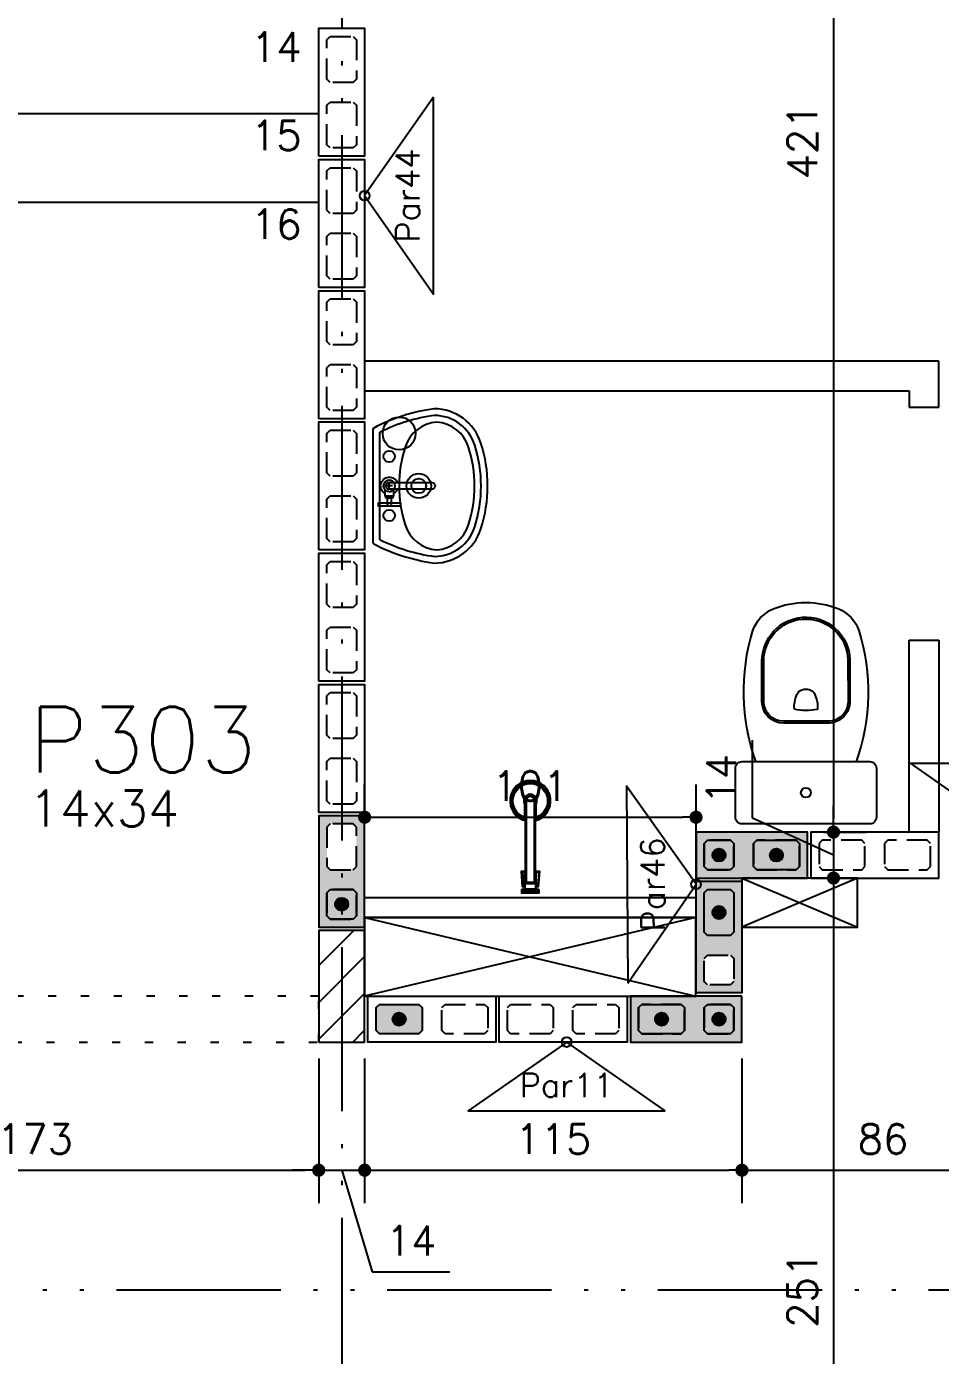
# Model space of a CAD drawing. Extents: x -14651 to 4579, y -10691 to -1290.
# Drawn here: x 2370.5 to 2649, y -9609.1 to -9204.1 of the extents above; entities that cross this region are included whole.
import ezdxf
from ezdxf.enums import TextEntityAlignment as Align

# ---------------------------------------------------------------- set-up
doc = ezdxf.new("R2010")
doc.units = 0
doc.header["$LTSCALE"] = 25
for name, pattern in [('DASHED2', [0.375, 0.25, -0.125]), ('ESTILO_TQS_0002', [0.4, 0.1, -0.3]), ('ESTILO_TQS_0004', [3.3, 2, -0.4, 0.05, -0.4, 0.05, -0.4])]:
    doc.linetypes.add(name, pattern=pattern)
for name, color, linetype in [('213', 252, 'Continuous'), ('241', 2, 'Continuous'), ('247', 50, 'Continuous'), ('248', 100, 'Continuous'), ('ALVENARIA NÃO ESTRUTURAL', 242, 'Continuous'), ('Arranque', 14, 'Continuous'), ('COTA', 1, 'Continuous'), ('EIXOS', 1, 'ESTILO_TQS_0004'), ('FERRO', 5, 'Continuous'), ('P-D', 2, 'Continuous'), ('P-S', 5, 'Continuous'), ('Pena_1', 1, 'Continuous'), ('Pena_2', 2, 'Continuous'), ('PIL-N', 4, 'Continuous'), ('PORTA', 3, 'ESTILO_TQS_0002'), ('PROJ', 252, 'Continuous'), ('T1', 2, 'Continuous')]:
    doc.layers.add(name, color=color, linetype=linetype)
doc.styles.add('COTA', font='romans.shx')
doc.styles.get("Standard").update_dxf_attribs({"font": 'romans.shx'})
doc.styles.add('Texto1', font='romans.shx', dxfattribs={"height": 9})
doc.dimstyles.new('forma', dxfattribs={"dimscale": 5, "dimtxt": 1.8, "dimasz": 0.8, "dimexe": 2, "dimexo": 1, "dimgap": 1, "dimtad": 1, "dimdec": 1, "dimzin": 9, "dimtxsty": 'COTA', "dimblk1": 'DOT', "dimblk2": 'DOT', "dimsah": 1, "dimcen": 0, "dimdle": 1, "dimclrd": 256, "dimclre": 256, "dimclrt": 2, "dimadec": 0, "dimazin": 0, "dimtfac": 1, "dimtdec": 0, "dimtmove": 0, "dimatfit": 3, "dimfxl": 1, "dimtolj": 1, "dimtzin": 0, "dimarcsym": 0})

# ---------------------------------------------------------------- blocks, each defined once
blk = doc.blocks.new('P3515')
at = {"layer": '248'}
h = blk.add_hatch(color=100, dxfattribs=at)
h.paths.add_polyline_path([(17, 7), (-17, 7), (-17, -7), (17, -7)])
h.paths.add_polyline_path([(-5.5, -3.5), (-6.5, -4.5), (-13.5, -4.5), (-14.5, -3.5), (-14.5, 3.5), (-13.5, 4.5), (-6.5, 4.5), (-5.5, 3.5)], flags=16)
h.paths.add_polyline_path([(0.5, 3.5), (1.5, 4.5), (13.5, 4.5), (14.5, 3.5), (14.5, -3.5), (13.5, -4.5), (1.5, -4.5), (0.5, -3.5)], flags=16)
blk.add_lwpolyline([(-17, -7), (17, -7), (17, 7), (-17, 7), (-17, -7)])
at = {"color": 1, "linetype": 'DASHED2'}
for points in [[(-14.5, -3.5), (-13.5, -4.5), (-6.5, -4.5), (-5.5, -3.5), (-5.5, 3.5), (-6.5, 4.5), (-13.5, 4.5), (-14.5, 3.5), (-14.5, -3.5)], [(0.5, -3.5), (1.5, -4.5), (13.5, -4.5), (14.5, -3.5), (14.5, 3.5), (13.5, 4.5), (1.5, 4.5), (0.5, 3.5), (0.5, -3.5)]]:
    blk.add_lwpolyline(points, dxfattribs=at)
blk = doc.blocks.new('P4015', base_point=(5842102.11612, -8124149.02973))
blk.add_lwpolyline([(5842082.61612, -8124156.02973), (5842121.61612, -8124156.02973), (5842121.61612, -8124142.02973), (5842082.61612, -8124142.02973), (5842082.61612, -8124156.02973)])
at = {"color": 1, "linetype": 'DASHED2'}
for points in [[(5842085.11612, -8124152.52973), (5842086.11612, -8124153.52973), (5842098.11612, -8124153.52973), (5842099.11612, -8124152.52973), (5842099.11612, -8124145.52973), (5842098.11612, -8124144.52973), (5842086.11612, -8124144.52973), (5842085.11612, -8124145.52973), (5842085.11612, -8124152.52973)], [(5842105.11612, -8124152.52973), (5842106.11612, -8124153.52973), (5842118.11612, -8124153.52973), (5842119.11612, -8124152.52973), (5842119.11612, -8124145.52973), (5842118.11612, -8124144.52973), (5842106.11612, -8124144.52973), (5842105.11612, -8124145.52973), (5842105.11612, -8124152.52973)]]:
    blk.add_lwpolyline(points, dxfattribs=at)
blk = doc.blocks.new('GR-1409')
at = {"layer": '213'}
h = blk.add_hatch(color=256, dxfattribs=at)
h.paths.add_polyline_path([(-6, 4.5), (-7, 3.5), (-7, -3.5), (-6, -4.5), (6, -4.5), (7, -3.5), (7, 3.5), (6, 4.5)])
h.paths.add_polyline_path([(-2, 0, 1), (2, 0, 1)], flags=16)
at = {"layer": 'Arranque'}
blk.add_hatch(color=256, dxfattribs=at).paths.add_polyline_path([(-2, 0, 1), (2, 0, 1)])
at = {"layer": '213'}
blk.add_lwpolyline([(-7, 3.5), (-6, 4.5), (6, 4.5), (7, 3.5), (7, -3.5), (6, -4.5), (-6, -4.5), (-7, -3.5), (-7, 3.5)], dxfattribs=at)
at = {"layer": 'FERRO', "linetype": 'Continuous'}
blk.add_circle((0, 0), 2, dxfattribs=at)
blk = doc.blocks.new('GR-0909')
at = {"layer": '213'}
h = blk.add_hatch(color=256, dxfattribs=at)
h.paths.add_polyline_path([(3.5, -4.5), (4.5, -3.5), (4.500001, 3.5), (3.500001, 4.5), (-3.499999, 4.5), (-4.499999, 3.5), (-4.5, -3.5), (-3.5, -4.5)])
h.paths.add_polyline_path([(-2, 0, -1), (2, 0, -1)], flags=16)
at = {"layer": 'Arranque'}
blk.add_hatch(color=256, dxfattribs=at).paths.add_polyline_path([(2, 0, 1), (-2, 0, 1)])
at = {"layer": '213'}
blk.add_lwpolyline([(3.500001, 4.5), (4.500001, 3.5), (4.5, -3.5), (3.5, -4.5), (-3.5, -4.5), (-4.5, -3.5), (-4.499999, 3.5), (-3.499999, 4.5), (3.500001, 4.5)], dxfattribs=at)
at = {"layer": 'FERRO', "linetype": 'Continuous'}
blk.add_circle((0, 0), 2, dxfattribs=at)
blk = doc.blocks.new('_IDNPAR_2')
at = {"color": 3}
blk.add_lwpolyline([(1, -0.7), (0, 0), (-1, -0.7)], close=True, dxfattribs=at)
blk.add_circle((0, 0), 0.05, dxfattribs=at)
at = {"layer": '247', "color": 2, "style": 'COTA', "flags": 8}
blk.add_attdef('ID', text='', height=0.24, dxfattribs=at).set_placement((0, -0.438), align=Align.MIDDLE_CENTER)
blk = doc.blocks.new('_Dot')
at = {"color": 0, "linetype": 'ByBlock', "lineweight": -2}
blk.add_line((-0.5, 0), (-1, 0), dxfattribs=at)
at = {"color": 0, "linetype": 'ByBlock', "const_width": 0.5}
blk.add_lwpolyline([(-0.25, 0, 1), (0.25, 0, 1)], format="xyb", close=True, dxfattribs=at)
blk = doc.blocks.new('*D203')
at = {"layer": 'COTA', "lineweight": -2, "transparency": 16777216}
for p, q in [((2619.02, -9028.6), (2626.42, -9028.6)), ((2616.42, -9032.6), (2616.42, -9445.6)), ((2613.52, -9449.6), (2626.42, -9449.6))]:
    blk.add_line(p, q, dxfattribs=at)
at = {"layer": 'Defpoints', "color": 0, "transparency": 16777216}
for p in [(2614.02, -9028.6), (2608.52, -9449.6), (2616.42, -9449.6)]:
    blk.add_point(p, dxfattribs=at)
at = {"layer": 'COTA', "lineweight": -2, "transparency": 16777216, "xscale": 4, "yscale": 4, "zscale": 4}
for p, rotation in [((2616.42, -9028.6), 90), ((2616.42, -9449.6), 270)]:
    blk.add_blockref('_Dot', p, dxfattribs=dict(at, rotation=rotation))
at = {"layer": 'COTA', "color": 2, "transparency": 16777216, "insert": (2606.92, -9239.1), "char_height": 9, "attachment_point": 5, "rotation": 90, "style": 'COTA'}
blk.add_mtext('\\A1;421 ', dxfattribs=at)
blk = doc.blocks.new('*D204')
at = {"layer": 'COTA', "lineweight": -2, "transparency": 16777216}
for p, q in [((2591.75, -9445.32), (2591.75, -9421.61)), ((2616.42, -9445.6), (2616.42, -9441.6)), ((2616.42, -9456.6), (2591.75, -9445.32)), ((2613.52, -9449.6), (2626.42, -9449.6)), ((2616.42, -9449.6), (2616.42, -9463.6)), ((2616.42, -9449.6), (2616.42, -9463.6)), ((2611.42, -9463.6), (2606.42, -9463.6)), ((2616.42, -9467.6), (2616.42, -9471.6))]:
    blk.add_line(p, q, dxfattribs=at)
at = {"layer": 'Defpoints', "color": 0, "transparency": 16777216}
for p in [(2608.52, -9449.6), (2616.42, -9463.6), (2616.42, -9463.6)]:
    blk.add_point(p, dxfattribs=at)
at = {"layer": 'COTA', "lineweight": -2, "transparency": 16777216, "xscale": 4, "yscale": 4, "zscale": 4}
for p, rotation in [((2616.42, -9449.6), 270), ((2616.42, -9463.6), 90)]:
    blk.add_blockref('_Dot', p, dxfattribs=dict(at, rotation=rotation))
at = {"layer": 'COTA', "color": 2, "transparency": 16777216, "insert": (2582.25, -9433.47), "char_height": 9, "attachment_point": 5, "rotation": 90, "style": 'COTA'}
blk.add_mtext('\\A1;14 ', dxfattribs=at)
blk = doc.blocks.new('*D205')
at = {"layer": 'COTA', "lineweight": -2, "transparency": 16777216}
for p, q in [((2611.42, -9463.6), (2606.42, -9463.6)), ((2616.42, -9467.6), (2616.42, -9710.6)), ((2611.42, -9714.6), (2606.42, -9714.6))]:
    blk.add_line(p, q, dxfattribs=at)
at = {"layer": 'Defpoints', "color": 0, "transparency": 16777216}
for p in [(2616.42, -9463.6), (2616.42, -9714.6), (2616.42, -9714.6)]:
    blk.add_point(p, dxfattribs=at)
at = {"layer": 'COTA', "lineweight": -2, "transparency": 16777216, "xscale": 4, "yscale": 4, "zscale": 4}
for p, rotation in [((2616.42, -9463.6), 90), ((2616.42, -9714.6), 270)]:
    blk.add_blockref('_Dot', p, dxfattribs=dict(at, rotation=rotation))
at = {"layer": 'COTA', "color": 2, "transparency": 16777216, "insert": (2606.92, -9589.1), "char_height": 9, "attachment_point": 5, "rotation": 90, "style": 'COTA'}
blk.add_mtext('\\A1;251 ', dxfattribs=at)
blk = doc.blocks.new('*D256')
at = {"layer": 'COTA', "lineweight": -2, "transparency": 16777216}
for p, q in [((2286.52, -9518.6), (2286.52, -9562.65)), ((2459.52, -9518.6), (2459.52, -9562.65)), ((2290.52, -9552.65), (2455.52, -9552.65))]:
    blk.add_line(p, q, dxfattribs=at)
at = {"layer": 'Defpoints', "color": 0, "transparency": 16777216}
for p in [(2286.52, -9513.6), (2459.52, -9513.6), (2459.52, -9552.65)]:
    blk.add_point(p, dxfattribs=at)
at = {"layer": 'COTA', "lineweight": -2, "transparency": 16777216, "xscale": 4, "yscale": 4, "zscale": 4, "rotation": 180}
blk.add_blockref('_Dot', (2286.52, -9552.65), dxfattribs=at)
at = {"layer": 'COTA', "lineweight": -2, "transparency": 16777216, "xscale": 4, "yscale": 4, "zscale": 4}
blk.add_blockref('_Dot', (2459.52, -9552.65), dxfattribs=at)
at = {"layer": 'COTA', "color": 2, "transparency": 16777216, "insert": (2373.02, -9543.15), "char_height": 9, "attachment_point": 5, "style": 'COTA'}
blk.add_mtext('\\A1;173 ', dxfattribs=at)
blk = doc.blocks.new('*D257')
at = {"layer": 'COTA', "lineweight": -2, "transparency": 16777216}
for p, q in [((2459.52, -9518.6), (2459.52, -9562.65)), ((2473.52, -9518.6), (2473.52, -9562.65)), ((2455.52, -9552.65), (2451.52, -9552.65)), ((2459.52, -9552.65), (2473.52, -9552.65)), ((2459.52, -9552.65), (2473.52, -9552.65)), ((2466.52, -9552.65), (2475.82, -9583.65)), ((2477.52, -9552.65), (2481.52, -9552.65)), ((2475.82, -9583.65), (2499.53, -9583.65))]:
    blk.add_line(p, q, dxfattribs=at)
at = {"layer": 'Defpoints', "color": 0, "transparency": 16777216}
for p in [(2459.52, -9513.6), (2473.52, -9513.6), (2473.52, -9552.65)]:
    blk.add_point(p, dxfattribs=at)
at = {"layer": 'COTA', "lineweight": -2, "transparency": 16777216, "xscale": 4, "yscale": 4, "zscale": 4}
blk.add_blockref('_Dot', (2459.52, -9552.65), dxfattribs=at)
at = {"layer": 'COTA', "lineweight": -2, "transparency": 16777216, "xscale": 4, "yscale": 4, "zscale": 4, "rotation": 180}
blk.add_blockref('_Dot', (2473.52, -9552.65), dxfattribs=at)
at = {"layer": 'COTA', "color": 2, "transparency": 16777216, "insert": (2487.67, -9574.15), "char_height": 9, "attachment_point": 5, "style": 'COTA'}
blk.add_mtext('\\A1;14 ', dxfattribs=at)
blk = doc.blocks.new('*D258')
at = {"layer": 'COTA', "lineweight": -2, "transparency": 16777216}
for p, q in [((2473.52, -9518.6), (2473.52, -9562.65)), ((2588.52, -9518.6), (2588.52, -9562.65)), ((2477.52, -9552.65), (2584.52, -9552.65))]:
    blk.add_line(p, q, dxfattribs=at)
at = {"layer": 'Defpoints', "color": 0, "transparency": 16777216}
for p in [(2473.52, -9513.6), (2588.52, -9513.6), (2588.52, -9552.65)]:
    blk.add_point(p, dxfattribs=at)
at = {"layer": 'COTA', "lineweight": -2, "transparency": 16777216, "xscale": 4, "yscale": 4, "zscale": 4, "rotation": 180}
blk.add_blockref('_Dot', (2473.52, -9552.65), dxfattribs=at)
at = {"layer": 'COTA', "lineweight": -2, "transparency": 16777216, "xscale": 4, "yscale": 4, "zscale": 4}
blk.add_blockref('_Dot', (2588.52, -9552.65), dxfattribs=at)
at = {"layer": 'COTA', "color": 2, "transparency": 16777216, "insert": (2531.02, -9543.15), "char_height": 9, "attachment_point": 5, "style": 'COTA'}
blk.add_mtext('\\A1;115 ', dxfattribs=at)
blk = doc.blocks.new('*D259')
at = {"layer": 'COTA', "lineweight": -2, "transparency": 16777216}
for p, q in [((2588.52, -9518.6), (2588.52, -9562.65)), ((2674.52, -9518.6), (2674.52, -9562.65)), ((2592.52, -9552.65), (2670.52, -9552.65))]:
    blk.add_line(p, q, dxfattribs=at)
at = {"layer": 'Defpoints', "color": 0, "transparency": 16777216}
for p in [(2588.52, -9513.6), (2674.52, -9513.6), (2674.52, -9552.65)]:
    blk.add_point(p, dxfattribs=at)
at = {"layer": 'COTA', "lineweight": -2, "transparency": 16777216, "xscale": 4, "yscale": 4, "zscale": 4, "rotation": 180}
blk.add_blockref('_Dot', (2588.52, -9552.65), dxfattribs=at)
at = {"layer": 'COTA', "lineweight": -2, "transparency": 16777216, "xscale": 4, "yscale": 4, "zscale": 4}
blk.add_blockref('_Dot', (2674.52, -9552.65), dxfattribs=at)
at = {"layer": 'COTA', "color": 2, "transparency": 16777216, "insert": (2631.52, -9543.15), "char_height": 9, "attachment_point": 5, "style": 'COTA'}
blk.add_mtext('\\A1;86 ', dxfattribs=at)
blk = doc.blocks.new('XREF-MC41-BAS-PLN-AMO-FINAIS-04.07$0$CUBA03')
for p, q in [((0, -0.06), (0, -0.04)), ((-0.01, -0.05), (0.01, -0.05))]:
    blk.add_line(p, q)
for points in [[(-0.1306, -0.3297, 0.077416), (0, -0.35, 0.077416), (0.1306, -0.3297, 0.326333), (0.235, -0.1868, 0.08687), (0.1764, -0.0027, 0.279276), (0.172, 0), (-0.172, 0, 0.279276), (-0.1764, -0.0027, 0.08687), (-0.235, -0.1868, 0.326333)], [(0.215, -0.1881, 0.080556), (0.1642, -0.0228, 0.285352), (0.1597, -0.02), (-0.1597, -0.02, 0.285352), (-0.1642, -0.0228, 0.080556), (-0.215, -0.1881, 0.323537), (-0.1245, -0.3106, 0.077416), (0, -0.33, 0.077416), (0.1245, -0.3106, 0.323537)], [(0.1185, -0.0985, 0.077416), (0, -0.08, 0.077416), (-0.1185, -0.0985, 0.305715), (-0.1947, -0.195, 0.305715), (-0.1185, -0.2915, 0.077416), (0, -0.31, 0.077416), (0.1185, -0.2915, 0.305715), (0.1947, -0.195, 0.305715)]]:
    blk.add_lwpolyline(points, format="xyb", close=True)
for centre, radius in [((-0.09, -0.05), 0.0175), ((0, -0.05), 0.0175), ((0.09, -0.05), 0.0175), ((0, -0.14), 0.0375), ((0, -0.14), 0.0225)]:
    blk.add_circle(centre, radius)
blk = doc.blocks.new('layout-inferior 1')
at = {"layer": 'ALVENARIA NÃO ESTRUTURAL'}
for p, q in [((30298.19, -9306.1), (30123.19, -9306.1)), ((30298.19, -9320.1), (30298.19, -9306.1)), ((30123.19, -9315.1), (30289.19, -9315.1)), ((30289.19, -9315.1), (30289.19, -9320.1)), ((30289.19, -9320.1), (30298.19, -9320.1)), ((30289.19, -9449.6), (30289.19, -9391.1)), ((30289.19, -9391.1), (30298.19, -9391.1)), ((30298.19, -9391.1), (30298.19, -9449.6)), ((30298.19, -9391.1), (30298.19, -9391.1)), ((30224.19, -9469.6), (30123.19, -9469.6)), ((30123.19, -9475.6), (30224.19, -9475.6))]:
    blk.add_line(p, q, dxfattribs=at)
at = {"layer": 'Pena_1'}
for p, q in [((30123.19, -9475.6), (30224.19, -9499.6)), ((30224.19, -9475.6), (30123.19, -9499.6))]:
    blk.add_line(p, q, dxfattribs=at)
at = {"layer": 'Pena_2'}
blk.add_lwpolyline([(30123.19, -9475.6), (30123.19, -9499.6), (30224.19, -9499.6), (30224.19, -9475.6), (30123.19, -9475.6)], dxfattribs=at)
at = {"layer": 'PROJ'}
for points in [[(30130.19, -9349.21), (30130.19, -9347.77), (30129.65, -9347.77), (30129.65, -9347.22), (30129.44, -9347.22), (30129.44, -9346.43, -1.408938), (30133.21, -9343.07), (30143.67, -9343.06, -0.999996), (30143.67, -9345.12), (30133.2, -9345.12, -0.168827), (30132.03, -9346.43), (30132.03, -9347.22), (30131.82, -9347.22), (30131.82, -9347.77), (30131.28, -9347.77), (30131.28, -9349.21), (30134.09, -9349.21), (30134.09, -9350.3), (30127.38, -9350.3), (30127.38, -9349.21), (30130.19, -9349.21)], [(30244.86, -9409.76), (30244.86, -9397.49, -0.391339), (30256.69, -9384.69, -0.428002), (30270.52, -9397.09), (30270.53, -9409.76, -0.416278), (30264.46, -9415.84), (30250.93, -9415.84, -0.413625)], [(30261.2, -9412.21, -0.10791), (30254.18, -9412.17, -0.124585), (30254.96, -9407.71, -0.161338), (30255.83, -9406.52, -0.122351), (30257.69, -9406.06, -0.122351), (30259.56, -9406.52, -0.167944), (30260.43, -9407.71, -0.125904), (30261.2, -9412.21)], [(30236.19, -9434.1), (30236.19, -9430.5), (30236.19, -9430.1, -0.414214), (30238.19, -9428.1), (30277.19, -9428.1, -0.414214), (30279.19, -9430.1), (30279.19, -9445.1, -0.414214), (30277.19, -9447.1), (30238.19, -9447.1, -0.414214), (30236.19, -9445.1)], [(30171.89, -9445.77, -6.452729), (30175.49, -9445.77), (30175.49, -9445.6, 6.273075), (30171.89, -9445.6)], [(30175.49, -9445.07), (30175.49, -9441.07, 1.673691), (30171.89, -9441.07), (30171.89, -9445.07, -5.701568)], [(30172.39, -9464.9), (30174.99, -9464.9), (30174.99, -9440.1, 1), (30172.39, -9440.1)], [(30171.89, -9464.91), (30171.89, -9461.82), (30171.15, -9461.82), (30171.43, -9465.89), (30171.54, -9465.89), (30171.54, -9465.35, -0.350001)], [(30175.49, -9461.82), (30176.31, -9461.82), (30175.96, -9465.89), (30175.84, -9465.89), (30175.84, -9465.35, 0.349999), (30175.49, -9464.91)]]:
    blk.add_lwpolyline(points, format="xyb", close=True, dxfattribs=at)
for points in [[(30133.2, -9345.12), (30130.71, -9345.12, -0.995421), (30130.71, -9343.07), (30133.21, -9343.07)], [(30242.39, -9428.1, -0.160999), (30241.53, -9388.2, -0.2149), (30247.69, -9381.6, -0.2), (30267.69, -9381.6, -0.2149), (30273.86, -9388.2, -0.160999), (30273, -9428.1)], [(30244.29, -9409.76), (30244.29, -9397.49, -0.391339), (30256.65, -9384.13, -0.428196), (30271.09, -9397.08), (30271.1, -9409.76, -0.416194), (30264.46, -9416.4), (30250.93, -9416.4, -0.413638), (30244.29, -9409.76)], [(30175.24, -9465.15), (30175.24, -9440.1, 1), (30172.14, -9440.1), (30172.14, -9465.15)], [(30171.19, -9467.1, 0.414214), (30170.99, -9467.3), (30170.99, -9468.1), (30176.39, -9468.1), (30176.39, -9467.3, 0.414214), (30176.19, -9467.1), (30171.19, -9467.1)], [(30175.79, -9467.1, -0.414214), (30175.59, -9466.9), (30175.59, -9465.35, 0.414214), (30175.39, -9465.15), (30171.99, -9465.15), (30171.79, -9465.35), (30171.79, -9466.9, -0.414214), (30171.59, -9467.1)]]:
    blk.add_lwpolyline(points, format="xyb", dxfattribs=at)
for points in [[(30129.44, -9346.43), (30129.44, -9345.26)], [(30131.82, -9347.22), (30129.65, -9347.22)], [(30132.03, -9345.21), (30132.03, -9346.43)], [(30133.09, -9345.12), (30133.09, -9345.12)], [(30130.19, -9347.77), (30131.28, -9347.77)], [(30130.19, -9349.21), (30130.73, -9349.21), (30130.74, -9349.21), (30131.28, -9349.21)], [(30172.14, -9461.57), (30170.88, -9461.57), (30171.2, -9466.14), (30171.79, -9466.14)], [(30175.59, -9466.14), (30176.19, -9466.14), (30176.58, -9461.57), (30175.24, -9461.57)], [(30171.24, -9467.35), (30171.24, -9467.85), (30176.14, -9467.85), (30176.14, -9467.35), (30171.24, -9467.35)]]:
    blk.add_lwpolyline(points, dxfattribs=at)
blk.add_lwpolyline([(30172.04, -9466.9), (30175.34, -9466.9), (30175.34, -9465.4), (30172.04, -9465.4)], close=True, dxfattribs=at)
for centre, radius in [((30133.7, -9328.1), 5), ((30130.74, -9349.76), 0.544), ((30257.69, -9437.6), 1.5)]:
    blk.add_circle(centre, radius, dxfattribs=at)
for centre, radius, start, end in [((30130.72, -9344.1), 1.73, 36.5851, 323.4635), ((30173.69, -9440.1), 6.2, 284.4824, 255.5146), ((30173.69, -9440.1), 5.54, 286.2467, 253.7499), ((30173.69, -9440.1), 1.79, 329.7451, 210.2348)]:
    blk.add_arc(centre, radius, start, end, dxfattribs=at)
at = {"layer": 'PROJ', "xscale": 100, "yscale": 100, "zscale": 100, "rotation": 90}
blk.add_blockref('XREF-MC41-BAS-PLN-AMO-FINAIS-04.07$0$CUBA03', (30125.69, -9344.1), dxfattribs=at)
blk = doc.blocks.new('*D294')
at = {"layer": 'COTA', "lineweight": -2, "transparency": 16777216}
for p, q in [((2473.52, -9474.6), (2473.52, -9435.07)), ((2574.52, -9474.6), (2574.52, -9435.07)), ((2477.52, -9445.07), (2570.52, -9445.07))]:
    blk.add_line(p, q, dxfattribs=at)
at = {"layer": 'Defpoints', "color": 0, "transparency": 16777216}
for p in [(2574.52, -9445.07), (2473.52, -9479.6), (2574.52, -9479.6)]:
    blk.add_point(p, dxfattribs=at)
at = {"layer": 'COTA', "lineweight": -2, "transparency": 16777216, "xscale": 4, "yscale": 4, "zscale": 4, "rotation": 180}
blk.add_blockref('_Dot', (2473.52, -9445.07), dxfattribs=at)
at = {"layer": 'COTA', "lineweight": -2, "transparency": 16777216, "xscale": 4, "yscale": 4, "zscale": 4}
blk.add_blockref('_Dot', (2574.52, -9445.07), dxfattribs=at)
at = {"layer": 'COTA', "color": 2, "transparency": 16777216, "insert": (2524.02, -9435.57), "char_height": 9, "attachment_point": 5, "style": 'COTA'}
blk.add_mtext('\\A1;101 ', dxfattribs=at)

msp = doc.modelspace()

# ---------------------------------------------------------------- hatches: boundary and pattern name
at = {"layer": 'COTA'}
h = msp.add_hatch(dxfattribs=at)
h.set_pattern_fill('ANSI31', color=256, scale=2.5)
h.set_pattern_definition([(45, (0, -500), (-5.61266, 5.61266), [])])
h.paths.add_polyline_path([(2459.52, -9513.6), (2473.52, -9513.6), (2473.52, -9479.6), (2459.52, -9479.6)])

# ---------------------------------------------------------------- linework, layer by layer
at = {"layer": '241'}
for points in [[(2338.52, -9230.6), (2459.52, -9230.6)], [(2338.52, -9257.6), (2459.52, -9257.6)]]:
    msp.add_lwpolyline(points, dxfattribs=at)
at = {"layer": 'EIXOS'}
for p, q in [((2466.52, -8494.67), (2466.52, -10689.12)), ((-572.08, -9589.1), (3672.89, -9589.1))]:
    msp.add_line(p, q, dxfattribs=at)
at = {"layer": 'P-S'}
msp.add_lwpolyline([(2459.52, -9513.6), (2473.52, -9513.6), (2473.52, -9479.6), (2459.52, -9479.6), (2459.52, -9513.6)], dxfattribs=at)
at = {"layer": 'Pena_1'}
for p, q in [((2588.52, -9463.61), (2623.79, -9478.61)), ((2623.79, -9463.61), (2588.52, -9478.61))]:
    msp.add_line(p, q, dxfattribs=at)
msp.add_lwpolyline([(2588.52, -9463.61), (2588.52, -9478.61), (2623.79, -9478.61), (2623.79, -9463.61), (2588.52, -9463.61)], dxfattribs=at)
at = {"layer": 'PORTA'}
msp.add_lwpolyline([(2286.52, -9513.6), (2459.52, -9513.6), (2459.52, -9499.6), (2286.52, -9499.6)], close=True, dxfattribs=at)

# ---------------------------------------------------------------- block references
for name, p in [('GR-0909', (2581.52, -9456.6)), ('GR-1409', (2599.02, -9456.6)), ('GR-0909', (2466.52, -9471.6)), ('GR-1409', (2484.02, -9506.6)), ('GR-1409', (2564.02, -9506.6)), ('GR-0909', (2581.52, -9506.6))]:
    msp.add_blockref(name, p)
at = {"rotation": 90}
msp.add_blockref('GR-1409', (2581.52, -9474.1), dxfattribs=at)
at = {"layer": '241', "xscale": -1}
for name, p, rotation in [('P4015', (2466.52, -9224.1), 270), ('P4015', (2466.52, -9264.1), 270), ('P4015', (2466.52, -9304.1), 270), ('P4015', (2466.52, -9344.1), 270), ('P4015', (2466.52, -9384.1), 270), ('P4015', (2466.52, -9424.1), 270), ('P3515', (2581.52, -9481.6), 269.9999999999993), ('P4015', (2494.02, -9506.6), 180), ('P4015', (2534.02, -9506.6), 180)]:
    msp.add_blockref(name, p, dxfattribs=dict(at, rotation=rotation))
at = {"layer": '241'}
for p, rotation in [((2466.52, -9461.6), 90.00000000000001), ((2571.52, -9506.6), 180)]:
    msp.add_blockref('P3515', p, dxfattribs=dict(at, rotation=rotation))
for name, p in [('P3515', (2591.52, -9456.6)), ('P4015', (2629.02, -9456.6))]:
    msp.add_blockref(name, p, dxfattribs=at)
at = {"layer": '247', "linetype": 'Continuous', "xscale": 30, "yscale": 30, "zscale": 30, "rotation": 90}
msp.add_blockref('_IDNPAR_2', (2473.52, -9255.61), dxfattribs=at).add_auto_attribs({'ID': 'Par44'})
at = {"layer": '247', "linetype": 'Continuous'}
ref = msp.add_blockref('_IDNPAR_2', (2669.91, -9449.6), dxfattribs=dict(at, xscale=-30, yscale=30, zscale=30, rotation=180))
ref.add_attrib('ID', 'Par7', dxfattribs={"color": 2, "height": 7.2, "style": 'COTA', "flags": 8}).set_placement((2669.91, -9436.45), align=Align.MIDDLE_CENTER)
ref = msp.add_blockref('_IDNPAR_2', (2574.52, -9465.5), dxfattribs=dict(at, xscale=30, yscale=30, zscale=30, rotation=270.3294492931187))
ref.add_attrib('ID', 'Par46', dxfattribs={"color": 2, "height": 7.2, "rotation": 90.3294, "style": 'COTA', "flags": 8}).set_placement((2561.37, -9465.58), align=Align.MIDDLE_CENTER)
at = {"layer": '247', "linetype": 'Continuous', "xscale": 30, "yscale": 30, "zscale": 30}
msp.add_blockref('_IDNPAR_2', (2535.1, -9513.6), dxfattribs=at).add_auto_attribs({'ID': 'Par11'})
at = {"layer": 'Pena_2'}
msp.add_blockref('layout-inferior 1', (-27649.68, 0), dxfattribs=at)

# ---------------------------------------------------------------- texts
at = {"layer": 'P-D', "linetype": 'Continuous'}
msp.add_text('14x34', height=11, dxfattribs=at).set_placement((2371.16, -9447.9, 0.02))
at = {"layer": 'PIL-N', "linetype": 'Continuous'}
msp.add_text('P303', height=20, dxfattribs=at).set_placement((2371.16, -9431.4, 0.02))
at = {"layer": 'T1', "style": 'Texto1'}
for s, p in [('14', (2446.57, -9214.81, 0.04)), ('15', (2446.57, -9241.81, 0.04)), ('16', (2446.57, -9268.81, 0.04))]:
    msp.add_text(s, height=9, dxfattribs=at).set_placement(p, align=Align.CENTER)

# ---------------------------------------------------------------- dimensions: what is measured, and where the dimension line sits
at = {"layer": 'COTA'}
for base, p1, p2, override, picture, middle in [((2616.42, -9449.6), (2614.02, -9028.6), (2608.52, -9449.6), {"dimpost": ' '}, '*D203', (2606.92, -9239.1)), ((2616.42, -9714.6), (2616.42, -9463.6), (2616.42, -9714.6), {"dimpost": ' ', "dimtmove": 1}, '*D205', (2606.92, -9589.1))]:
    dim = msp.add_linear_dim(base=base, p1=p1, p2=p2, angle=90, dimstyle='forma', override=override, dxfattribs=at)
    dim.commit()
    dim.dimension.update_dxf_attribs({"geometry": picture, "text_midpoint": middle})
dim = msp.add_linear_dim(base=(2616.42, -9463.6), p1=(2608.52, -9449.6), p2=(2616.42, -9463.6), angle=90, dimstyle='forma', override={"dimpost": ' ', "dimtmove": 1}, dxfattribs=at)
dim.commit()
dim.dimension.update_dxf_attribs({"geometry": '*D204', "text_midpoint": (2591.75, -9440.32), "dimtype": 128})
for base, p1, p2, override, picture, middle in [((2574.52, -9445.07), (2473.52, -9479.6), (2574.52, -9479.6), {"dimpost": ' '}, '*D294', (2524.02, -9435.57)), ((2459.52, -9552.65), (2286.52, -9513.6), (2459.52, -9513.6), {"dimpost": ' ', "dimtmove": 1}, '*D256', (2373.02, -9543.15)), ((2473.52, -9552.65), (2459.52, -9513.6), (2473.52, -9513.6), {"dimpost": ' ', "dimtmove": 1}, '*D257', (2480.82, -9574.15)), ((2588.52, -9552.65), (2473.52, -9513.6), (2588.52, -9513.6), {"dimpost": ' ', "dimtmove": 1}, '*D258', (2531.02, -9543.15)), ((2674.52, -9552.65), (2588.52, -9513.6), (2674.52, -9513.6), {"dimpost": ' ', "dimtmove": 1}, '*D259', (2631.52, -9543.15))]:
    dim = msp.add_linear_dim(base=base, p1=p1, p2=p2, dimstyle='forma', override=override, dxfattribs=at)
    dim.commit()
    dim.dimension.update_dxf_attribs({"geometry": picture, "text_midpoint": middle})

doc.saveas('drawing.dxf')
